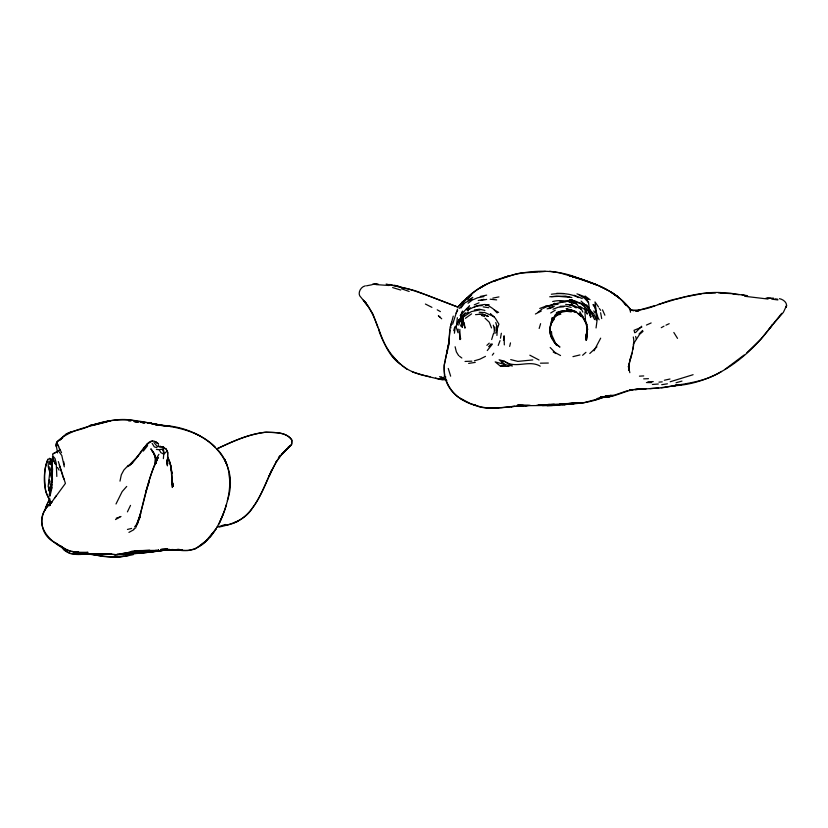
<?xml version="1.0" encoding="UTF-8"?>
<svg xmlns="http://www.w3.org/2000/svg" width="828" height="828" viewBox="0 0 828 828"><rect width="100%" height="100%" fill="white"/><g stroke="black" fill="none" stroke-linecap="round" stroke-linejoin="round"><path stroke-width="1.24" d="M51.491 460.078L50.819 460.534L50.736 458.681L51.491 460.078L52.081 482.714L52.526 468.99L51.564 459.602M119.625 554.356L142.364 553.187L157.662 550.899L158.438 550.713L158.438 549.699M590.436 317.217L588.553 302.696L585.065 296.02L590.095 299.746M550.102 327.577C548.85 335.392 553.29 343.113 559.945 347.067L555.06 342.885L552.348 338.166M49.162 495.072C52.143 483.583 53.023 471.67 51.885 459.83L50.498 460.14L49.908 464.229M163.83 452.75L163.872 450.97L162.329 449.49M217.702 449.718C236.953 470.387 229.915 501.809 218.571 524.673M585.738 338.238L585.903 334.16M155.55 459.592L155.385 463.038M628.938 364.165L628.576 370.271L628.938 364.165L632.23 352.987M45.374 510.307L45.54 507.574L49.711 498.849M51.967 487.63L50.125 495.63L49.856 491.035L48.159 486.522L49.866 471.577L51.274 467.189M496.914 335.454L497.328 329.44M458.226 329.14L457.977 332.69L456.011 326.48L458.898 319.67L458.722 322.04M586.534 334.957L586.152 340.474L587.218 327.878L585.727 323.086M587.342 330.755L586.503 339.811L587.321 334.574M163.364 458.629L163.758 454.179L163.023 449.045L165.072 448.352L163.044 446.841L157.33 446.551L153.977 442.525M49.804 496.251L50.042 493.767M448.911 342.368L448.29 347.563L450.07 329.968M51.947 483.914L51.44 488.706L51.843 483.862M494.047 333.601L494.761 326.956M632.996 349.126L633.379 345.586M456.57 324.835L457.356 317.714M551.717 322.465L552.297 317.548L551.634 322.454M53.603 459.343L52.857 457.698M447.068 352.883L448.693 344.075M447.079 352.8L447.555 349.033M49.711 505.701C51.595 499.419 45.592 495.134 45.354 489.182C44.671 479.205 43.346 468.089 48.231 458.898M503.486 340.422L504.097 335.785L504.324 344.893M596.046 327.95L597.619 316.182L593.811 304.528M454.417 333.229L455.162 327.691M496.024 330.672L496.717 325.694M444.998 361.546C441.655 374.753 447.989 389.45 458.733 397.378M51.367 486.171L50.166 492.525M550.102 327.412L551.034 322.009L553.673 317.6M500.474 338.186L501.354 333.26M463.318 321.223L462.19 327.391L463.318 321.833L464.208 322.827L464.994 328.157L463.318 321.833M586.1 339.107L586.783 330.796M445.236 360.325L447.358 350.513M52.526 468.99L51.926 472.012L52.495 479.464M119.988 481.14L121.312 474.806L123.889 470.004L128.361 465.284M452.626 324.245L457.491 309.165M461.331 324.669L463.701 314.599L465.408 312.922L460.937 317.072M509.665 346.414L510.493 342.895M48.51 490.787L49.401 487.019L49.918 488.51M51.046 481.824L52.092 477.508M450.432 326.863L451.674 322.092M227.379 500.671C242.18 456.725 200.065 425.468 159.897 425.385M586.98 334.295L585.841 338.569L587.166 333.994M633.296 336.965C636.111 349.281 626.465 360.77 629.839 372.683M158.169 457.418C148.874 476.214 144.507 497.369 139.518 517.738L140.677 513.474L136.258 525.459L137.758 523.141M453.734 330.714L454.82 326.781M461.01 316.648L462.593 311.069L460.554 315.396M155.416 463.711L158.076 457.315C147.022 478.998 144.755 503.952 136.061 526.536L140.294 516.351L137.106 523.865L134.591 526.898M539.163 328.478L540.601 323.686M491.666 339.542L493.384 333.829M550.423 326.553L551.075 324.514M226.458 504.428C220.31 525.676 204.692 555.485 178.082 549.978M453.247 316.11L449.801 329.265L448.942 341.674L444.212 365.096L444.501 375.125M458.712 325.125L461.682 316.689L458.122 321.668M145.769 491.615L149.175 482.134M45.447 508.951L47.351 503.724M495.682 333.156L498.942 324.193L495.289 318.18L490.373 313.543M158.935 454.324L156.388 458.246M498.218 345.442L500.04 340.65M552.183 321.336L555.412 314.485L559.976 311.68L564.448 310.955M463.111 321.026L460.958 326.253L463.701 314.599L460.461 320.995L461.693 318.977M219.699 522.292L223.27 513.805M467.271 310.572L469.528 305.656L466.423 309.217M127.429 511.87L130.524 505.38M157.506 458.536L155.022 464.684L155.302 457.47L153.159 451.964M600.673 338.155L594.007 350.824M47.786 459.468C43.408 471.411 42.652 486.409 48.5 497.897L49.608 498.497L50.084 505.432M116.003 503.983L122.161 491.584L126.715 486.44M629.622 360.356L630.729 358.12M552.069 322.082L554.387 317.559L557.368 315.106L560.856 314.143M47.9 502.689L49.535 499.563M456.011 326.48L460.699 317.766M551.665 321.295L553.808 317.466L555.536 315.975M633.172 344.355L639.568 334.357L643.035 331.376M276.49 461.279L269.162 476.038L271.667 470.325C261.948 491.998 251.971 522.095 224.471 525.449M456.062 313.17L457.667 310.438M462.935 316.958L464.166 314.94M60.454 439.896C66.53 429.587 80.513 431.512 89.724 425.623C105.115 421.742 121.054 416.608 136.92 421.442L135.14 421.183L147.736 422.632L157.837 425.126L147.736 422.632M554.387 319.122C549.254 324.369 548.674 332.359 552.017 338.704M54.379 498.311L56.418 495.475M167.422 549.243L161.501 549.513L188.204 550.496L195.035 549.099L205.706 541.264L216.439 528.523M460.885 308.088L463.98 303.824M781.735 313.326L760.994 339.035L746.825 352.759M492.443 344.055L487.268 350.544M275.879 462.2L281.81 454.158L287.295 448.517C269.721 464.518 266.337 489.451 252.447 508.04C245.378 519.839 231.871 524.186 219.223 527.032M459.147 308.451L464.436 303.11L472.239 299.094M147.425 443.829L143.648 448.838C146.256 445.505 149.216 439.471 154.505 441.262M492.308 355.16L493.778 353.204M209.65 537.165L215.673 529.547M147.798 443.353L137.169 457.211L138.224 455.814L129.209 465.17L132.728 462.924M143.327 451.094L147.612 445.64M464.58 301.102C475.262 287.533 492.132 280.775 508.247 276.148L503.113 277.794M49.556 505.411L50.456 504.293M769.222 328.778L772.524 324.669C749.299 356.609 715.154 383.416 674.375 385.755L681.413 384.502L662.214 387.825L635.2 389.574L641.855 389.046C627.313 388.053 615.225 398.475 600.776 397.378L609.543 396.86M769.988 327.826L783.381 312.353L786.538 305.594L786.279 307.364C787.863 302.872 783.433 299.477 779.49 298.66M210.219 536.627L213.148 533.056M460.151 315.665L466.961 308.326M50.715 503.434C37.136 513.929 39.589 535.447 55.238 542.713C64.656 550.102 75.897 554.563 88.047 552.348L75.71 552.286M278.467 457.418L280.04 455.503M136.599 524.517L137.614 523.306M488.655 346.725L491.149 343.744M635.521 332.597L641.659 326.222M459.592 305.594L463.214 301.444L469.962 296.372L465.564 299.643L468.017 297.511L466.506 299.084M596.916 346.849L589.795 353.504M282.462 453.961L291.777 444.036L291.622 439.668C285.701 431.491 274.037 432.64 265.095 432.299C247.996 434.172 232.42 441.541 217.091 448.786M465.885 299.457L463.463 302.013L464.994 300.523M467.541 310.8L470.418 307.778M52.485 458.878L52.992 458.36L55.611 464.498M460.751 304.042L471.505 295.141L467.292 298.308M553.549 317.931L556.664 314.847M639.112 333.901L642.642 330.424M466.226 298.991L472.405 293.226L466.226 298.991C474.537 290.504 484.918 284.056 496.189 280.309L493.105 281.468L515.927 273.944M281.81 454.158L291.497 444.843L292.046 440.372C286.591 431.843 275.258 432.733 266.43 432.144C248.835 434.058 232.771 441.448 216.926 448.817M486.874 345.369L489.265 343.134M166.666 451.498L163.758 454.179L160.86 452.626L159.142 449.656L156.399 449.449M158.438 550.713L155.788 550.299M465.388 318.335L471.629 313.833M56.811 442.038L62.628 437.981M582.601 355.284L585.934 352.345M501.416 362.747L503.155 361.225M744.103 355.005L724.81 369.495M537.921 312.363L542.257 308.885M288.092 447.275L290.059 445.712M132.48 462.852L127.605 466.661C138.162 460.399 141.391 445.557 152.6 440.982M51.119 463.1L51.802 462.573M468.048 303.245L472.302 300.015L477.663 297.769L483.904 296.6M539.742 308.451L545.745 306.194L552.059 305.046L554.76 303.265M133.691 529.123L136.009 527.664M51.709 459.374L50.498 460.14L49.359 458.308L50.653 458.857M550.682 312.994L555.309 310.158M721.571 371.461C706.853 380.839 689.32 383.126 672.471 385.993M467.375 310.169L476.317 305.905L481.999 305.604M53.292 453.589L57.794 451.332M558.351 313.864L561.591 311.98L556.385 312.611L561.291 311.017L570.057 310.873M557.037 314.733L561.508 312.197L566.549 311.266L571.372 311.887M467.882 300.16L472.788 297.397M115.516 519.56L121.002 516.475M661.261 327.681L663.984 326.17M128.92 532.404L133.857 529.682M464.736 314.185L468.617 312.115M543.344 308.326C552.1 303.669 562.057 302.624 571.423 299.798L576.805 302.427L581.97 303.514L585.779 307.747L593.645 313.553L596.16 320.022L596.056 310.2L595.001 301.93L598.551 307.002M485.467 356.371L479.878 359.186L474.361 360.822M535.395 314.019L541.253 311.08M58.591 450.887L52.588 454.179L52.92 456.021L55.041 458.546L56.242 463.266L56.821 476.462M665.971 325.166L669.2 323.696M70.722 431.988L66.002 434.11M646.44 325.052L651.15 322.951M474.278 304.839L479.029 302.8M548.902 308.658L554.253 306.401M132.118 554.067L135.357 552.7L131.849 553.808L129.137 553.508M641.814 327.122L634.062 330.289L634.693 332.752M366.545 285.815L372.196 284.708M365.365 285.826C360.697 286.747 357.996 292.574 359.683 295.762L367.208 304.994L365.055 302.51C380.611 321.057 379.721 349.509 400.762 364.579M474.32 307.167L479.081 305.325L484.38 304.497L489.141 304.797M552.928 309.237L558.207 307.25L563.806 306.753M599.7 398.371L594.877 399.924L609.273 395.474L600.393 397.616M598.085 398.899L583.378 402.853L564.489 403.764L579.3 403.101L571.558 403.567M233.693 522.799L237.853 521.34M627.324 390.744L612.027 395.97M158.583 550.258L149.982 552.141L128.092 554.191M654.503 305.749L636.142 310.966M505.328 277.08C529.34 269.555 556.116 268.51 579.641 278.694L577.82 278.063M216.822 527.281L225.382 524.466M116.251 518.183L119.791 517.024M693.098 374.701L670.173 381.77M658.27 304.538L674.706 299.601M500.526 366.266L505.494 364.744L512.418 365.986L504.335 361.236L499.129 359.766L505.494 364.744L495.185 361.877L500.526 366.266L509.044 366.411M547.091 308.875L552.731 307.209L545.745 306.194M579.942 354.933L572.955 356.64M139.59 553.456L151.4 550.786L149.982 552.141C138.969 550.62 128.029 555.029 116.955 554.346M676.062 382.764L681.972 381.087M684.694 297.066L675.814 299.322M127.45 529.434L131.59 528.44M98.46 423.657L89.724 425.623L98.377 423.677M664.335 380.249L669.997 379.007M630.605 390.029L632.789 389.553L629.332 389.988L646.161 388.829M149.723 550.185L136.061 551.024L120.816 553.984M597.816 398.227L608.352 396.105M478.242 300.523L483.935 299.332M480.25 296.455L486.657 295.12M603.954 396.778L607.586 396.239L600.228 397.326L611.209 395.308L600.393 397.761L604.792 396.643C590.654 402.894 575.315 404.53 559.966 403.795L582.446 403.112L567.211 403.671M492.846 298.101L498.953 296.91M542.402 405.482L557.668 405.244L579.952 402.863M517.014 273.737L521.371 272.909M672.108 386.034L678.111 384.896L672.398 385.972M480.913 300.46L486.667 299.405M613.258 395.225L600.352 397.243M576.847 403.35L580.304 402.729M111.304 553.787L80.647 554.035L90.676 554.18L86.857 553.704L98.108 555.226L92.984 554.305C106.191 558.082 120.101 557.637 133.411 554.605M671.249 386.19L661.272 387.639M475.551 314.661L482.558 314.019L488.065 316.42M685.801 296.786L702.03 293.702M159.142 449.656L163.023 449.045M661.707 384.689L667.42 383.809M150.913 552.1L165.61 550.051L181.477 549.895M552.68 301.516C560.753 299.508 569.105 301.185 576.712 304.135L580.852 309.403M468.638 363.389L475.241 362.405M474.309 309.982L479.402 309.237L484.897 310.407M148.181 552.39L167.939 549.771L157.165 551.024L165.093 550.03L182.284 549.947M471.867 361.163L465.036 361.432M560.96 404.602L555.557 405.006M552.059 305.046L558.103 304.249M602.494 397.336L605.009 397.016M607.524 396.695L610.039 396.374M566.093 404.468L572.334 403.681L561.943 404.84M111.635 553.942L85.605 553.839C99.971 555.226 114.357 559.117 128.785 555.412M564.417 404.675L572.334 403.681L563.702 404.664M479.992 309.838L471.287 311.607L462.935 317.331L463.545 319.991M573.452 403.526L575.698 403.277L572.2 403.474M538.893 272.039L545.404 271.387M551.469 296.672L565.503 296.113L571.879 297.583M532.797 359.932L517.842 361.391L510.71 359.611M115.434 557.058L123.941 556.199M636.359 311.017L638.895 310.769L635.49 311.038M499.346 407.78L487.93 408.069L481.244 406.993M551.365 294.24C560.473 292.988 570.088 293.195 578.399 297.583M515.492 406.362L526.805 405.668M511.932 406.62L500.516 407.666M658.964 382.143L662.234 381.853M549.709 296.786L556.644 296.196L569.83 297.293M658.757 387.939L649.897 388.611M703.22 293.547L709.234 293.05M652.402 384.461L658.322 384.016M538.428 405.14L568.37 403.629M529.247 405.441L525.273 405.679L542.992 405.513M372.631 284.118L376.802 283.838M545.776 404.737L554.211 404.188M522.478 272.836L537.807 272.153M572.986 403.536L566.352 403.816L569.861 403.619M522.251 405.855L523.803 405.772M536.886 405.244L549.544 404.488L542.029 404.913M117.348 554.729L104.732 553.777L77.832 554.004L86.34 553.839C77.325 555.267 65.95 555.102 60.941 545.994M485.55 305.408L487.92 305.273L493.043 308.751L497.204 312.963M639.444 376.16L643.729 375.922M552.369 405.534L546.894 405.554L556.861 405.285M169.73 549.43L160.653 549.554L167.059 549.223M525.397 405.668L511.011 406.631L514.923 406.32C501.302 407.552 486.636 410.678 473.647 404.757L475.614 405.461C462.697 401.911 450.525 393.838 446.002 380.632M547.618 404.623L539.804 405.037L547.618 404.623L540.922 404.933M160.653 549.554L167.763 549.192M709.43 293.247L715.413 292.957M373.583 284.294L378.096 284.087M566.352 403.816L578.037 403.308M555.133 405.43L542.733 405.616M85.139 553.891L86.34 553.839M131.714 551.2L136.061 551.024M647.92 381.801L653.24 381.594M643.677 378.862L648.448 378.686M123.051 554.367L114.223 554.677L122.523 554.563M560.111 306.288L565.803 306.101L571.175 307.395M375.881 284.594L389.056 285.505M561.653 403.733L565.42 403.64M569.178 403.546L577.509 403.339M540.415 363.181L548.333 363.047M770.796 298.318L767.473 298.183M125.763 554.129L131.869 554.056M520.708 405.244L518.452 405.254L527.933 405.534M520.501 405.275L517.303 405.192L530.189 405.327M128.723 420.986L130.824 420.997M646.43 382.557L651.667 382.619M766.117 298.09L773.59 298.173M556.737 293.319L563.682 293.505M559.945 301.547L565.959 301.827M173.673 549.606L171.738 549.554L181.187 549.875M521.454 405.306L523.379 405.368M157.579 550.382L139.58 550.589L117.09 554.439M111.252 556.851L116.044 557.027M566.487 310.666L571.351 310.893L575.667 312.311M771.779 299.156L777.906 299.943M768.032 299.053L744.6 296.269M74.541 552.059L78.65 552.286M141.723 422.497L145.138 422.704L142.892 422.549M478.915 314.319L483.925 314.65L488.427 316.451M115.837 554.636L100.436 553.621L77.294 554.046L88.368 553.86L78.701 554.201L70.08 553.487L64.201 549.875L62.069 546.687M733.101 293.712L721.229 293.081M479.215 312.249L483.48 312.57M147.736 422.973L150.023 423.18L147.653 422.963M549.74 271.242L559.449 272.795L577.147 277.949L573.783 276.914C595.28 283.062 617.44 291.684 631.164 310.283M156.647 424.795L171.251 426.575M733.225 294.106L738.98 294.675M490.166 299.219L496.665 299.881M177.13 549.357L182.181 549.875M134.415 421.618L136.91 421.887M140.656 422.29L144.403 422.684M148.15 423.087L151.907 423.491L148.046 423.067M178.372 549.409L181.777 549.782M134.012 421.524L136.558 421.804M141.671 422.363L144.217 422.642M74.458 551.903L78.96 552.421L75.224 551.872M386.148 284.066L408.618 288.931L424.391 294.24M565.679 304.373L571.31 305.108L576.267 307.85L574.611 306.464M147.239 422.684C129.106 418.626 110.476 418.461 92.953 425.23L110.196 420.841C92.229 426.244 71.467 428.438 57.308 441.427L55.983 443.86L57.567 452.926M160.135 446.551L163.685 447.192M138.379 421.887L134.798 421.38L138.266 421.876M140.76 422.228L143.151 422.57M148.729 422.87L164.679 425.965M483.128 306.867L488.768 307.716M148.926 422.984L152.093 423.46M775.06 298.836L777.72 299.239M744.382 295.306L730.493 293.247L718.321 292.594L724.334 292.833C708.168 291.27 692.198 294.861 676.652 298.856C661.044 301.765 646.192 312.342 630.108 309.744L630.512 312.218M742.074 294.809L747.549 295.699M389.791 284.449L415.345 290.763L458.319 307.24M569.374 302.106L574.86 303.1L569.457 299.56L575.17 300.978L580.2 303.276L584.599 306.598M440.486 379.493L421.38 374.908L412.365 371.938M438.933 378.924L443.322 379.762M569.167 304.756L574.56 305.863L579.507 308.43M153.149 423.625L162.153 425.54L155.022 424.464C176.426 426.606 199.413 431.284 215.218 447.048M398.785 286.26L394.376 285.256M575.595 311.939L566.093 308.689L575.553 311.369L581.711 316.793L579.331 313.139M446.841 380.404L440.558 378.717M574.115 295.244L582.27 298.566M153.439 423.553L161.543 425.457M425.137 375.581L430.042 376.781M438.892 378.924L442.287 379.783M630.16 309.889L633.855 310.821M435.445 378.044L437.753 378.644M424.122 375.312C417.115 373.563 409.995 371.534 404.209 367.032M392.627 287.575L400.7 290.038M480.385 406.838L470.283 403.526L459.675 397.957M569.043 309.361L573.587 310.686M156.906 447.648L154.308 446.892L152.145 443.384M583.875 279.926L569.064 275.486L595.922 284.459M401.414 288.744L409.187 291.466M583.202 303.907L586.886 305.087L593.221 315.913M570.109 275.734L575.439 277.452L571.9 276.304M481.534 315.489L484.546 316.513M73.195 551.738L75.42 552.524L71.85 551.21M425.354 294.592L457.387 306.929M576.971 293.857L583.036 296.093L588.253 299.488M540.218 366.173C528.988 359.435 515.337 369.309 504.335 361.236M445.661 379.079L439.523 376.678M594.328 283.952C606.137 288.713 617.988 294.934 626.02 305.108L622.801 301.392M484.225 312.311L494.14 316.7M441.117 376.937L444.439 378.303M444.015 376.16L445.868 377.05M431.926 307.343L425.406 304.042M200.428 436.097L194.828 433.365M607.266 289.955L599.555 286.105M71.073 551.51C48.645 543.582 28.732 521.919 52.195 501.571L49.162 505.629L65.422 483.407L58.353 461.589M529.827 355.191L539.028 359.994M560.546 355.543L555.091 352.552L550.185 347.532M553.218 352.003L556.012 353.577M437.236 309.817L440.392 311.607M494.492 309.962L498.622 312.415M579.093 294.934L584.547 298.215L588.553 302.696M460.482 398.454L463.463 400.286M54.896 542.495L64.356 548.343M574.529 311.307L576.423 312.529M610.909 291.963L617.315 296.217M401.839 365.5L406.941 369.195M585.769 309.351L589.681 312.27M459.426 356.195L461.838 358.006M440.144 317.165L438.354 315.81L441.697 318.79M156.399 442.224L158.324 443.715M581.09 301.081L589.143 308.637M571.423 299.798L576.712 304.135M571.279 303.669L572.945 305.066M578.213 313.864L580.738 316.017M402.998 366.111C391.799 357.458 384.171 345.079 379.338 331.924M630.946 309.91L624.457 303.296M579.362 313.853L582.322 316.606M485.053 318.231L489.244 322.154L491.511 327.909M158.241 445.485L159.669 446.872M60.309 450.256L59.243 448.755M363.554 300.502L365.2 302.199M365.096 302.168L366.431 303.69L363.306 300.181M450.256 326.936L451.043 327.847M367.177 304.756L364.423 301.402M160.435 446.199L160.901 446.799M592.92 304.663L595.653 308.326M554.098 342.016L556.447 345.204M589.805 309.527L592.424 313.098M599.306 308.451L600.683 310.334M152.58 451.167L150.862 448.797L155.291 456.011M59.461 452.285L61.821 455.524L64.284 466.826M593.769 310.904L594.939 312.694M367.415 304.921L372.973 314.143L377.703 326.956M673.826 332.483L677.521 338.373M579.921 311.742L584.433 320.208M581.484 314.526L585.292 321.947M154.722 454.469L152.01 450.432L154.07 453.734L155.488 458.308M458.629 355.595L456.363 351.869L455.11 346.746M57.484 467.416L59.078 470.118M585.054 321.285L586.907 324.504L587.652 329.679L586.648 326.708M597.319 316.472L599.182 319.753M554.905 341.881L551.759 334.885L551.479 331.469M165.817 448.652L167.701 452.119L167.432 465.853L166.873 461.196M62.576 476.297L64.387 479.671M53.685 460.906L55.228 463.825M167.556 456.808C172.265 465.346 171.913 475.51 172.327 484.96L171.8 478.294L173.124 485.901L171.779 480.695M56.77 442.783L61.551 452.719M582.871 312.084L579.9 306.35L584.413 309.248L587.362 314.102L584.537 307.954M588.439 311.918L591.006 316.907L588.553 310.448M592.041 314.578L594.587 319.567M165.973 448.776L167.411 451.622M57.36 444.046L58.674 446.634M167.763 457.315L171.003 466.288L172.379 487.516L172.017 481.42M602.505 309.848L604.875 315.22M628.214 366.504L629.321 369.153L628.762 366.99M582.488 315.82L583.771 318.977M585.034 320.022L586.845 324.638M450.649 376.181L448.248 368.439M59.171 450.153L59.43 450.949M378.448 328.54L379.762 332.608M59.326 465.191L62.576 475.417M495.775 322.516L497.079 327.091M586.524 327.081L587.197 329.554M166.728 460.026L167.691 463.525L166.852 460.42M635.645 336.437L636.266 338.9M493.312 325.145L494.575 330.258M51.295 477.508L48.262 466.951L48.221 461.331M52.433 456.756L52.795 458.277M172.224 482.134L173.207 486.326L171.893 480.178M169.957 462.19L171.851 473.512L170.961 466.785M460.233 336.561L460.71 338.921M166.873 460.73L167.38 464.487L167.732 452.44M49.297 479.878L50.26 485.053M600.621 312.746L601.687 318.594M63.704 461.641L64.242 464.725M155.457 457.066L156.057 462.521M55.942 444.936L56.232 446.778M49.018 466.495L49.597 470.18M584.899 311.783L585.644 322.537M585.148 319.235L585.562 322.465M49.514 499.677L50.084 504.863M49.949 461.206L50.28 464.694M459.354 331.904L460.047 339.573L459.84 329.42M229.718 482.455L229.366 474.278M550.061 327.919L550.206 331.262M156.088 462.945L156.026 459.581L156.078 463.09M462.283 302.044L458.66 306.215L464.58 300.202L462.283 302.044M207.373 539.628L200.624 545.548L207.373 539.628M481.151 287.326L479.133 288.548L485.974 284.521L481.151 287.326M586.669 281.106L581.297 279.243L596.947 285.018L586.669 281.106M157.289 443.032L154.981 441.438L158.603 443.974L157.289 443.032M614.49 294.53L612.161 292.884L618.94 297.79L614.49 294.53M397.233 361.111L392.068 355.585L397.233 361.111M225.837 462.159L224.512 459.054L227.079 465.212L225.837 462.159"/></g></svg>
